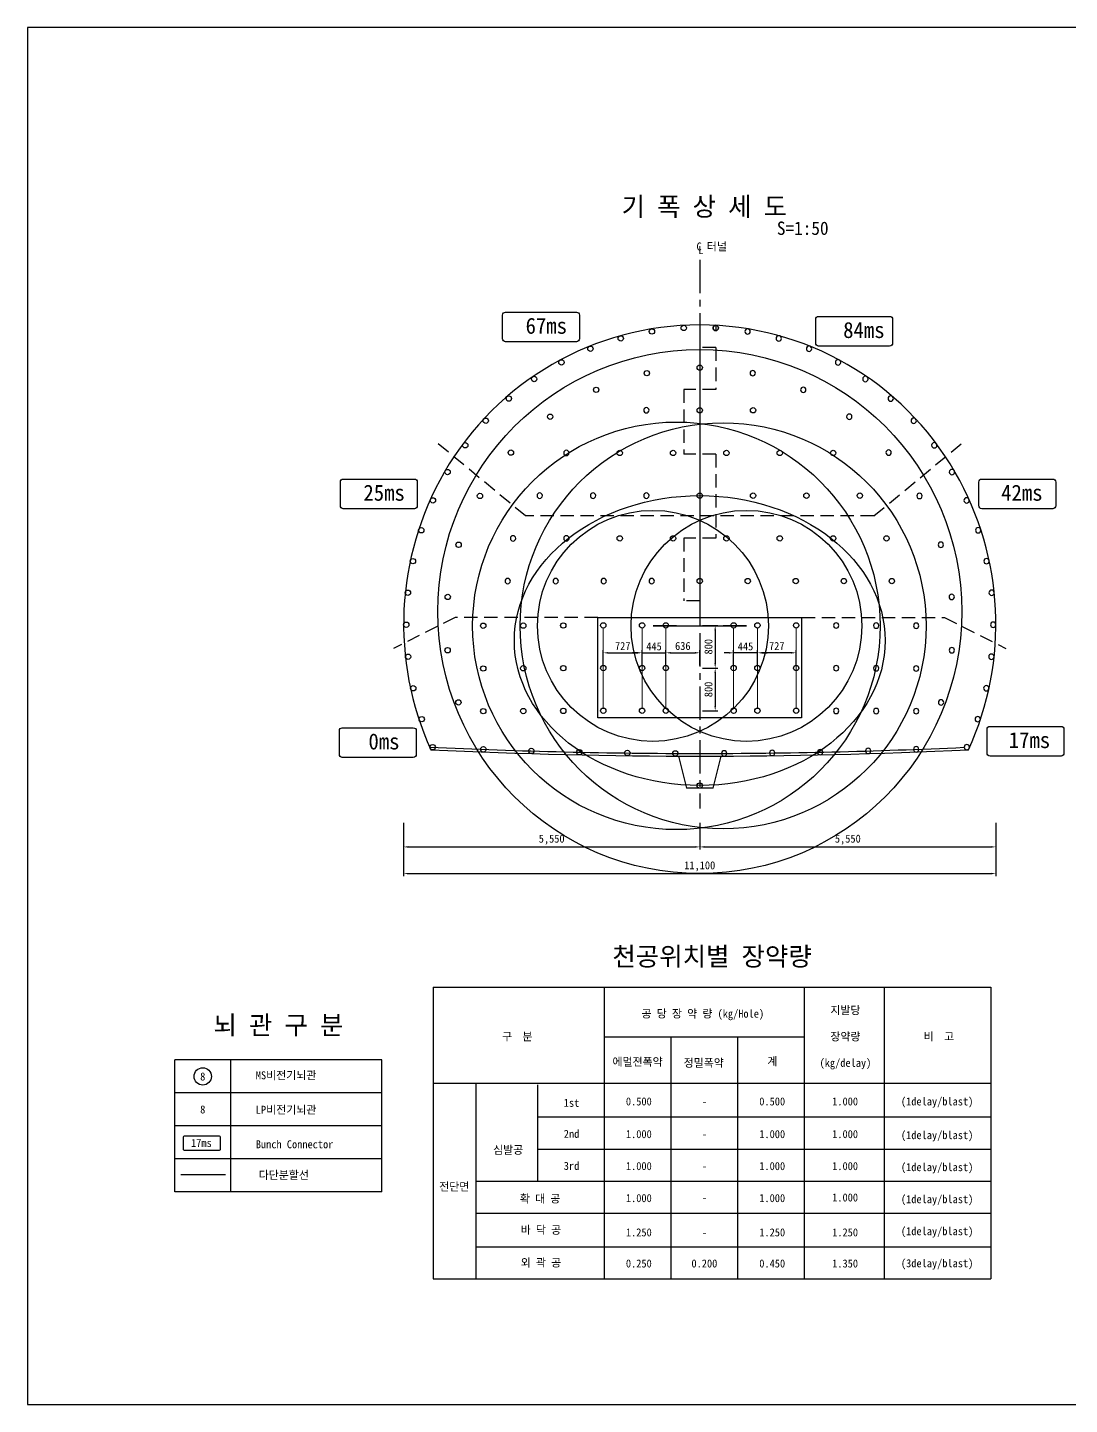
# Model space of a CAD drawing. Header units: millimetres. Extents: x -114429 to 52969, y -22900 to 28700.
# Drawn here: x -78350 to -58821, y -22900 to 2900 of the extents above; entities that cross this region are included whole.
import ezdxf
from ezdxf.enums import TextEntityAlignment as Align

# ---------------------------------------------------------------- set-up
doc = ezdxf.new("R2010")
doc.units = ezdxf.units.MM
doc.header["$LTSCALE"] = 500
doc.header["$PDMODE"] = 1
doc.linetypes.add('A-CENTR01', pattern=[2, 1.25, -0.25, 0.25, -0.25])
doc.linetypes.add('A-DASHD01', pattern=[0.75, 0.5, -0.25])
for name, color, linetype in [('CS-BLST', 4, 'Continuous'), ('CS-BLST-HIDL', 2, 'A-DASHD01'), ('CS-BLST-LIN1', 2, 'Continuous'), ('CS-BLST-LIN3', 2, 'Continuous'), ('CS-BLST-TEX1', 6, 'Continuous'), ('CS-CNTL', 1, 'A-CENTR01'), ('CS-DIMS', 1, 'Continuous'), ('CS-EXCV', 3, 'E-DIGLN01'), ('CS-MISC', 2, 'Continuous'), ('CS-TABL', 3, 'Continuous'), ('CS-TABL-LIN1', 4, 'Continuous'), ('CS-TABL-LIN2', 1, 'Continuous'), ('CS-TABL-TEX1', 6, 'Continuous'), ('CS-TABL-TEX2', 3, 'Continuous'), ('CS-TEX1', 6, 'Continuous'), ('CS-TEXT', 3, 'Continuous'), ('CX-PAPR', 2, 'Continuous')]:
    doc.layers.add(name, color=color, linetype=linetype)
doc.styles.get("Standard").update_dxf_attribs({"font": ''})
doc.styles.add('굴림체', font='')
doc.styles.get('Standard').set_extended_font_data('GulimChe')
doc.styles.get('굴림체').set_extended_font_data('GulimChe')
doc.linetypes.add('E-DIGLN01', pattern='A,0.9,-0.2,[19,kscals.shx,S=0.1,R=180,X=0,Y=0],0.9', length=2)
doc.dimstyles.new('DIM01-50', dxfattribs={"dimscale": 50, "dimtxt": 3, "dimasz": 1.8, "dimexe": 1, "dimexo": 1, "dimgap": 1, "dimtad": 1, "dimdec": 0, "dimzin": 9, "dimdsep": 46, "dimlunit": 6, "dimtxsty": '굴림체', "dimcen": 2.5, "dimclrt": 3, "dimadec": 4, "dimazin": 0, "dimtfac": 1, "dimtdec": 0, "dimtmove": 2, "dimatfit": 3, "dimfxl": 1, "dimtolj": 1, "dimtzin": 0, "dimarcsym": 0})

# ---------------------------------------------------------------- blocks, each defined once
blk = doc.blocks.new('*D373')
at = {"layer": 'CS-DIMS', "color": 0, "lineweight": -2, "transparency": 16777216}
for p, q in [((-71301, -12003), (-71301, -12503)), ((-65751, -12003), (-65751, -12503)), ((-71211, -12453), (-65841, -12453))]:
    blk.add_line(p, q, dxfattribs=at)
at = {"layer": 'CS-DIMS', "color": 0, "transparency": 16777216}
for points in [[(-71211, -12438), (-71211, -12468), (-71301, -12453)], [(-65841, -12438), (-65841, -12468), (-65751, -12453)]]:
    blk.add_solid(points, dxfattribs=at)
at = {"layer": 'Defpoints', "color": 0, "transparency": 16777216}
for p in [(-71301, -11953), (-65751, -11953), (-65751, -12453)]:
    blk.add_point(p, dxfattribs=at)
at = {"layer": 'CS-DIMS', "color": 3, "transparency": 16777216, "insert": (-68526, -12317), "char_height": 150, "attachment_point": 5, "style": '굴림체'}
blk.add_mtext('\\A1;5,550', dxfattribs=at)
blk = doc.blocks.new('*D374')
at = {"layer": 'CS-DIMS', "color": 0, "lineweight": -2, "transparency": 16777216}
for p, q in [((-65751, -12003), (-65751, -12503)), ((-60200, -12003), (-60200, -12503)), ((-65661, -12453), (-60290, -12453))]:
    blk.add_line(p, q, dxfattribs=at)
at = {"layer": 'CS-DIMS', "color": 0, "transparency": 16777216}
for points in [[(-65661, -12438), (-65661, -12468), (-65751, -12453)], [(-60290, -12438), (-60290, -12468), (-60200, -12453)]]:
    blk.add_solid(points, dxfattribs=at)
at = {"layer": 'Defpoints', "color": 0, "transparency": 16777216}
for p in [(-65751, -11953), (-60200, -11953), (-60200, -12453)]:
    blk.add_point(p, dxfattribs=at)
at = {"layer": 'CS-DIMS', "color": 3, "transparency": 16777216, "insert": (-62975, -12317), "char_height": 150, "attachment_point": 5, "style": '굴림체'}
blk.add_mtext('\\A1;5,550', dxfattribs=at)
blk = doc.blocks.new('*D375')
at = {"layer": 'CS-DIMS', "color": 0, "lineweight": -2, "transparency": 16777216}
for p, q in [((-71301, -12503), (-71301, -13003)), ((-60200, -12503), (-60200, -13003)), ((-71211, -12953), (-60290, -12953))]:
    blk.add_line(p, q, dxfattribs=at)
at = {"layer": 'CS-DIMS', "color": 0, "transparency": 16777216}
for points in [[(-71211, -12938), (-71211, -12968), (-71301, -12953)], [(-60290, -12938), (-60290, -12968), (-60200, -12953)]]:
    blk.add_solid(points, dxfattribs=at)
at = {"layer": 'Defpoints', "color": 0, "transparency": 16777216}
for p in [(-71301, -12453), (-60200, -12453), (-60200, -12953)]:
    blk.add_point(p, dxfattribs=at)
at = {"layer": 'CS-DIMS', "color": 3, "transparency": 16777216, "insert": (-65751, -12817), "char_height": 150, "attachment_point": 5, "style": '굴림체'}
blk.add_mtext('\\A1;11,100', dxfattribs=at)
blk = doc.blocks.new('*D616')
at = {"layer": 'CS-DIMS', "color": 0, "lineweight": -2, "transparency": 16777216}
for p, q in [((-65701, -9102), (-65411, -9102)), ((-65461, -9192), (-65461, -9812)), ((-65701, -9902), (-65411, -9902))]:
    blk.add_line(p, q, dxfattribs=at)
at = {"layer": 'CS-DIMS', "color": 0, "transparency": 16777216}
for points in [[(-65476, -9192), (-65446, -9192), (-65461, -9102)], [(-65476, -9812), (-65446, -9812), (-65461, -9902)]]:
    blk.add_solid(points, dxfattribs=at)
at = {"layer": 'Defpoints', "color": 0, "transparency": 16777216}
for p in [(-65751, -9102), (-65751, -9902), (-65461, -9902)]:
    blk.add_point(p, dxfattribs=at)
at = {"layer": 'CS-DIMS', "color": 3, "transparency": 16777216, "insert": (-65587, -9502), "char_height": 150, "attachment_point": 5, "rotation": 90, "style": '굴림체'}
blk.add_mtext('\\A1;800', dxfattribs=at)
blk = doc.blocks.new('*D617')
at = {"layer": 'CS-DIMS', "color": 0, "lineweight": -2, "transparency": 16777216}
for p, q in [((-65701, -8302), (-65411, -8302)), ((-65461, -8392), (-65461, -9012)), ((-65701, -9102), (-65411, -9102))]:
    blk.add_line(p, q, dxfattribs=at)
at = {"layer": 'CS-DIMS', "color": 0, "transparency": 16777216}
for points in [[(-65476, -8392), (-65446, -8392), (-65461, -8302)], [(-65476, -9012), (-65446, -9012), (-65461, -9102)]]:
    blk.add_solid(points, dxfattribs=at)
at = {"layer": 'Defpoints', "color": 0, "transparency": 16777216}
for p in [(-65751, -8302), (-65751, -9102), (-65461, -9102)]:
    blk.add_point(p, dxfattribs=at)
at = {"layer": 'CS-DIMS', "color": 3, "transparency": 16777216, "insert": (-65587, -8702), "char_height": 150, "attachment_point": 5, "rotation": 90, "style": '굴림체'}
blk.add_mtext('\\A1;800', dxfattribs=at)
blk = doc.blocks.new('*D618')
at = {"layer": 'CS-DIMS', "color": 0, "lineweight": -2, "transparency": 16777216}
for p, q in [((-67558, -9052), (-67558, -8766)), ((-66831, -9052), (-66831, -8766)), ((-67468, -8816), (-66921, -8816))]:
    blk.add_line(p, q, dxfattribs=at)
at = {"layer": 'CS-DIMS', "color": 0, "transparency": 16777216}
for points in [[(-67468, -8801), (-67468, -8831), (-67558, -8816)], [(-66921, -8801), (-66921, -8831), (-66831, -8816)]]:
    blk.add_solid(points, dxfattribs=at)
at = {"layer": 'Defpoints', "color": 0, "transparency": 16777216}
for p in [(-66831, -8816), (-67558, -9102), (-66831, -9102)]:
    blk.add_point(p, dxfattribs=at)
at = {"layer": 'CS-DIMS', "color": 3, "transparency": 16777216, "insert": (-67194, -8689), "char_height": 150, "attachment_point": 5, "style": '굴림체'}
blk.add_mtext('\\A1;727', dxfattribs=at)
blk = doc.blocks.new('*D619')
at = {"layer": 'CS-DIMS', "color": 0, "lineweight": -2, "transparency": 16777216}
for p, q in [((-66831, -9052), (-66831, -8766)), ((-66386, -9052), (-66386, -8766)), ((-66921, -8816), (-67011, -8816)), ((-66831, -8816), (-66386, -8816)), ((-66296, -8816), (-66206, -8816))]:
    blk.add_line(p, q, dxfattribs=at)
at = {"layer": 'CS-DIMS', "color": 0, "transparency": 16777216}
for points in [[(-66921, -8801), (-66921, -8831), (-66831, -8816)], [(-66296, -8801), (-66296, -8831), (-66386, -8816)]]:
    blk.add_solid(points, dxfattribs=at)
at = {"layer": 'Defpoints', "color": 0, "transparency": 16777216}
for p in [(-66386, -8816), (-66831, -9102), (-66386, -9102)]:
    blk.add_point(p, dxfattribs=at)
at = {"layer": 'CS-DIMS', "color": 3, "transparency": 16777216, "insert": (-66608, -8696), "char_height": 150, "attachment_point": 5, "style": '굴림체'}
blk.add_mtext('\\A1;445', dxfattribs=at)
blk = doc.blocks.new('*D620')
at = {"layer": 'CS-DIMS', "color": 0, "lineweight": -2, "transparency": 16777216}
for p, q in [((-66386, -9052), (-66386, -8766)), ((-65751, -9052), (-65751, -8766)), ((-66296, -8816), (-65841, -8816))]:
    blk.add_line(p, q, dxfattribs=at)
at = {"layer": 'CS-DIMS', "color": 0, "transparency": 16777216}
for points in [[(-66296, -8801), (-66296, -8831), (-66386, -8816)], [(-65841, -8801), (-65841, -8831), (-65751, -8816)]]:
    blk.add_solid(points, dxfattribs=at)
at = {"layer": 'Defpoints', "color": 0, "transparency": 16777216}
for p in [(-65751, -8816), (-66386, -9102), (-65751, -9102)]:
    blk.add_point(p, dxfattribs=at)
at = {"layer": 'CS-DIMS', "color": 3, "transparency": 16777216, "insert": (-66068, -8689), "char_height": 150, "attachment_point": 5, "style": '굴림체'}
blk.add_mtext('\\A1;636', dxfattribs=at)
blk = doc.blocks.new('*D621')
at = {"layer": 'CS-DIMS', "color": 0, "lineweight": -2, "transparency": 16777216}
for p, q in [((-64670, -9052), (-64670, -8766)), ((-63943, -9052), (-63943, -8766)), ((-64033, -8816), (-64580, -8816))]:
    blk.add_line(p, q, dxfattribs=at)
at = {"layer": 'CS-DIMS', "color": 0, "transparency": 16777216}
for points in [[(-64580, -8801), (-64580, -8831), (-64670, -8816)], [(-64033, -8801), (-64033, -8831), (-63943, -8816)]]:
    blk.add_solid(points, dxfattribs=at)
at = {"layer": 'Defpoints', "color": 0, "transparency": 16777216}
for p in [(-64670, -8816), (-64670, -9102), (-63943, -9102)]:
    blk.add_point(p, dxfattribs=at)
at = {"layer": 'CS-DIMS', "color": 3, "transparency": 16777216, "insert": (-64307, -8689), "char_height": 150, "attachment_point": 5, "style": '굴림체'}
blk.add_mtext('\\A1;727', dxfattribs=at)
blk = doc.blocks.new('*D622')
at = {"layer": 'CS-DIMS', "color": 0, "lineweight": -2, "transparency": 16777216}
for p, q in [((-65115, -9052), (-65115, -8766)), ((-64670, -9052), (-64670, -8766)), ((-65205, -8816), (-65295, -8816)), ((-64670, -8816), (-65115, -8816)), ((-64580, -8816), (-64490, -8816))]:
    blk.add_line(p, q, dxfattribs=at)
at = {"layer": 'CS-DIMS', "color": 0, "transparency": 16777216}
for points in [[(-65205, -8801), (-65205, -8831), (-65115, -8816)], [(-64580, -8801), (-64580, -8831), (-64670, -8816)]]:
    blk.add_solid(points, dxfattribs=at)
at = {"layer": 'Defpoints', "color": 0, "transparency": 16777216}
for p in [(-65115, -8816), (-65115, -9102), (-64670, -9102)]:
    blk.add_point(p, dxfattribs=at)
at = {"layer": 'CS-DIMS', "color": 3, "transparency": 16777216, "insert": (-64893, -8696), "char_height": 150, "attachment_point": 5, "style": '굴림체'}
blk.add_mtext('\\A1;445', dxfattribs=at)
blk = doc.blocks.new('bh')
at = {"layer": 'CS-BLST'}
blk.add_circle((0, 0), 50, dxfattribs=at)

msp = doc.modelspace()

# ---------------------------------------------------------------- linework, layer by layer
for p, q in [((-65750.5, -2721.5), (-65750.5, -8201.5)), ((-66626.1, -8310.6), (-65750.5, -8310.6)), ((-66188.3, -8310.6), (-66626.1, -8310.6)), ((-65750.5, -8310.6), (-64874.9, -8310.6)), ((-64874.9, -8310.6), (-65312.7, -8310.6))]:
    msp.add_line(p, q)
for centre, radius in [((-65749.5, -8043.4), 4909.6), ((-66188.3, -8310.6), 3818.8), ((-65312.7, -8310.6), 3804.9), ((-66628.1, -8310.6), 2164.1), ((-64874.9, -8310.6), 2164.1)]:
    msp.add_circle(centre, radius)
msp.add_ellipse((-65750.5, -8586.5), major_axis=(-3474.6, 0), ratio=0.7813959)
at = {"layer": 'CS-BLST'}
for centre in [(-66830.8, -8301.5), (-66386.1, -8301.5), (-65114.9, -8301.5), (-64670.2, -8301.5), (-63943.3, -8301.5), (-67557.7, -9101.5), (-66830.8, -9101.5), (-66386.1, -9101.5), (-65114.9, -9101.5), (-64670.2, -9101.5), (-63943.3, -9101.5), (-67557.7, -9901.5), (-66830.8, -9901.5), (-66386.1, -9901.5), (-65114.9, -9901.5), (-64670.2, -9901.5), (-63943.3, -9901.5), (-65750.5, -11301.5)]:
    msp.add_circle(centre, 50, dxfattribs=at)
at = {"layer": 'CS-BLST-HIDL'}
for p, q in [((-65750.5, -2671.5), (-65750.5, -2671.5)), ((-65750.5, -2671.5), (-65750.5, -2671.5)), ((-65750.5, -2671.5), (-65750.5, -3098)), ((-65450.5, -2671.5), (-65450.5, -2779.7)), ((-65450.5, -3098), (-65750.5, -3098)), ((-65450.5, -3098), (-65450.5, -3883.5)), ((-65450.5, -3883.5), (-66050.5, -3883.5)), ((-66050.5, -3883.5), (-66050.5, -5091.2)), ((-69015, -6252.5), (-70746.4, -4820.3)), ((-62486, -6252.5), (-60754.6, -4820.3)), ((-65450.5, -5091.2), (-66050.5, -5091.2)), ((-65450.5, -5091.2), (-65450.5, -6670.7)), ((-62486, -6252.5), (-69015, -6252.5)), ((-65450.5, -6670.7), (-66050.5, -6670.7)), ((-66050.5, -6670.7), (-66050.5, -7844.7)), ((-65750.5, -7844.7), (-66050.5, -7844.7)), ((-65750.5, -7844.7), (-65750.5, -8153.3)), ((-70337, -8153.3), (-71488.4, -8733.4)), ((-67663.2, -8153.3), (-70337, -8153.3)), ((-63837.8, -8153.3), (-61164, -8153.3)), ((-61164, -8153.3), (-60012.6, -8733.4))]:
    msp.add_line(p, q, dxfattribs=at)
at = {"layer": 'CS-BLST-HIDL', "const_width": 20}
msp.add_lwpolyline([(-75479.6, -18594.1), (-74635.5, -18594.1)], dxfattribs=at)
at = {"layer": 'CS-BLST-LIN1', "lineweight": 0}
for p, q in [((-67557.7, -8351.5), (-67557.7, -9851.5)), ((-66830.8, -8351.5), (-66830.8, -9851.5)), ((-66386.1, -8351.5), (-66386.1, -9851.5)), ((-65114.9, -8351.5), (-65114.9, -9851.5)), ((-64670.2, -8351.5), (-64670.2, -9851.5)), ((-63943.3, -8351.5), (-63943.3, -9851.5))]:
    msp.add_line(p, q, dxfattribs=at)
at = {"layer": 'CS-BLST-LIN3'}
for start, end in [(267.288661, 270), (270, 272.654575)]:
    msp.add_arc((-65750.5, 96292.9), 106994.4, start, end, dxfattribs=at)
at = {"layer": 'CS-CNTL'}
msp.add_line((-65750.5, -1449.8), (-65750.5, -11730.8), dxfattribs=at)
msp.add_line((-65750.5, -1449.8), (-65750.5, -11730.8), dxfattribs=at)
at = {"layer": 'CS-EXCV'}
for q in [(-65350.5, -10751.5), (-66000.5, -11351.5)]:
    msp.add_line((-65500.5, -11351.5), q, dxfattribs=at)
at = {"layer": 'CS-EXCV', "flags": 128}
msp.add_lwpolyline([(-60712.2, -10632.9, 0.2424339), (-60961.4, -5436.5, 0.2679492), (-65750.5, -2671.5, 0.2679492), (-70539.6, -5436.5, 0.2424339), (-70788.8, -10632.9)], format="xyb", dxfattribs=at)
msp.add_lwpolyline([(-66150.5, -10751.5), (-66000.5, -11351.5)], dxfattribs=at)
at = {"layer": 'CS-EXCV'}
msp.add_arc((-65750.5, 96292.9), 107044.4, 267.302261, 272.697739, dxfattribs=at)
at = {"layer": 'CS-MISC'}
msp.add_lwpolyline([(-67663.2, -8153.3), (-63846.4, -8153.3), (-63846.4, -10036.2), (-67663.2, -10036.2)], close=True, dxfattribs=at)
at = {"layer": 'CS-TABL'}
for points in [[(-69446.5, -2932.8), (-69446.5, -2487.4, -0.4142136), (-69391.7, -2432.5), (-68060, -2432.5, -0.4142136), (-68005.1, -2487.4), (-68005.1, -2932.8, -0.4142136), (-68060, -2987.7), (-69391.7, -2987.7, -0.4142136)], [(-63577.8, -3012.4), (-63577.8, -2567, -0.4142136), (-63522.9, -2512.1), (-62191.2, -2512.1, -0.4142136), (-62136.3, -2567), (-62136.3, -3012.4, -0.4142136), (-62191.2, -3067.3), (-63522.9, -3067.3, -0.4142136)], [(-72486.3, -6061.3), (-72486.3, -5615.9, -0.4142136), (-72431.4, -5561), (-71099.7, -5561, -0.4142136), (-71044.8, -5615.9), (-71044.8, -6061.3, -0.4142136), (-71099.7, -6116.2), (-72431.4, -6116.2, -0.4142136)], [(-60519.9, -6061.3), (-60519.9, -5615.9, -0.4142136), (-60465.1, -5561), (-59133.4, -5561, -0.4142136), (-59078.5, -5615.9), (-59078.5, -6061.3, -0.4142136), (-59133.4, -6116.2), (-60465.1, -6116.2, -0.4142136)], [(-72505.8, -10721.3), (-72505.8, -10275.9, -0.4142136), (-72451, -10221), (-71119.3, -10221, -0.4142136), (-71064.4, -10275.9), (-71064.4, -10721.3, -0.4142136), (-71119.3, -10776.2), (-72451, -10776.2, -0.4142136)], [(-60365.1, -10695.8), (-60365.1, -10250.4, -0.4142136), (-60310.2, -10195.5), (-58978.5, -10195.5, -0.4142136), (-58923.7, -10250.4), (-58923.7, -10695.8, -0.4142136), (-58978.5, -10750.7), (-60310.2, -10750.7, -0.4142136)], [(-75427, -18115.5), (-75427, -17892.8, -0.4142136), (-75399.5, -17865.4), (-74766.2, -17865.4, -0.4142136), (-74738.8, -17892.8), (-74738.8, -18115.5, -0.4142136), (-74766.2, -18143), (-75399.5, -18143, -0.4142136)]]:
    msp.add_lwpolyline(points, format="xyb", close=True, dxfattribs=at)
at = {"layer": 'CS-TABL-LIN1'}
for p, q in [((-70744.5, -15081.9), (-60294.5, -15081.9)), ((-70744.5, -15081.9), (-70744.5, -20545.7)), ((-67544.5, -15081.9), (-67544.5, -16881.9)), ((-67544.5, -15081.9), (-67544.5, -20545.7)), ((-60294.5, -15081.9), (-60294.5, -20545.7)), ((-71706.2, -16445.5), (-75589.1, -16445.5)), ((-75589.1, -18915.5), (-75589.1, -16445.5)), ((-71706.2, -18915.5), (-71706.2, -16445.5)), ((-70744.5, -16881.9), (-60294.5, -16881.9)), ((-71706.2, -18915.5), (-75589.1, -18915.5)), ((-70744.5, -20545.7), (-60294.5, -20545.7))]:
    msp.add_line(p, q, dxfattribs=at)
at = {"layer": 'CS-TABL-LIN2'}
for p, q in [((-63794.5, -15081.9), (-63794.5, -20545.7)), ((-62294.5, -15081.9), (-62294.5, -20545.7)), ((-67544.5, -16011), (-63794.5, -16011)), ((-66294.5, -16011), (-66294.5, -20545.7)), ((-65044.5, -16011), (-65044.5, -20545.7)), ((-74541.8, -18915.5), (-74541.8, -16445.5)), ((-69944.5, -16881.9), (-69944.5, -20545.7)), ((-68788.5, -16913.4), (-68788.5, -18713.4)), ((-71706.2, -17063), (-75589.1, -17063)), ((-68788.5, -17513.4), (-60294.5, -17513.4)), ((-71706.2, -17680.5), (-75589.1, -17680.5)), ((-71706.2, -18298), (-75589.1, -18298)), ((-68788.5, -18113.4), (-60294.5, -18113.4)), ((-69944.5, -18713.4), (-60294.5, -18713.4)), ((-69944.5, -19313.4), (-60294.5, -19313.4)), ((-69944.5, -19945.7), (-60294.5, -19945.7))]:
    msp.add_line(p, q, dxfattribs=at)
at = {"layer": 'CS-TEXT'}
msp.add_circle((-75065.5, -16754.2), 162.6, dxfattribs=at)
at = {"layer": 'CX-PAPR'}
msp.add_lwpolyline([(-78350, -22900), (-38550, -22900), (-38550, 2900), (-78350, 2900)], close=True, dxfattribs=at)

# ---------------------------------------------------------------- block references
for p, rotation in [((-66743.1, -3576.8), 192.1132726230017), ((-65750.5, -3471.5), 192.1132726230017), ((-67691.4, -3888.1), 204.2265452459731), ((-68553.4, -4391.4), 216.3398178689446), ((-69290.5, -5064.4), 228.4530904919159), ((-69870, -5877.1), 240.548954423213), ((-70269.3, -6792), 252.2898928481607), ((-70474.1, -7769), 264.0308312731083), ((-68307.7, -8304.1), 180.1981393184859), ((-69807.6, -8309.3), 180.1981393184859), ((-69057.7, -8306.7), 180.1981393184859), ((-70475.9, -8767.3), 275.7717696980559), ((-69807.6, -9109.3), 180.1981393184859), ((-69057.7, -9106.7), 180.1981393184859), ((-68307.7, -9104.1), 180.1981393184859), ((-70274.4, -9745), 287.5127081230037), ((-69807.6, -9909.3), 180.1981393184859), ((-69057.7, -9906.7), 180.1981393184859), ((-68307.7, -9904.1), 180.1981393184859), ((-70755.8, -10584.4), 357.8273778042189), ((-69806.7, -10624.6), 357.8273778042189), ((-68907.2, -10654.9), 358.3093302254068), ((-68007.5, -10677.7), 358.7912826465946), ((-67107.6, -10692.9), 359.2732350677824), ((-66207.7, -10700.5), 359.7551874889703)]:
    msp.add_blockref('bh', p, dxfattribs=dict(rotation=rotation))
at = {"xscale": -1}
for p, rotation in [((-64757.9, -3576.8), 167.8867275225221), ((-63809.6, -3888.1), 155.7734548995506), ((-62947.6, -4391.4), 143.6601822765793), ((-62210.5, -5064.4), 131.5469096536077), ((-68750.5, -5871.5), 359.9999999998511), ((-67750.5, -5871.5), 359.9999999998511), ((-66750.5, -5871.5), 359.9999999998511), ((-61631, -5877.1), 119.4510457223108), ((-61231.7, -6792), 107.7101072973631), ((-61026.9, -7769), 95.96916887241542), ((-63193.3, -8304.1), 179.8018606813419), ((-62443.3, -8306.7), 179.8018606813419), ((-61693.4, -8309.3), 179.8018606813419), ((-61025.1, -8767.3), 84.22823044746782), ((-63193.3, -9104.1), 179.8018606813419), ((-62443.3, -9106.7), 179.8018606813419), ((-61693.4, -9109.3), 179.8018606813419), ((-61226.6, -9745), 72.48729202252015), ((-63193.3, -9904.1), 179.8018606813419), ((-62443.3, -9906.7), 179.8018606813419), ((-61693.4, -9909.3), 179.8018606813419), ((-61694.3, -10624.6), 2.172622195788092), ((-60745.2, -10584.4), 2.172622195788092), ((-65293.3, -10700.5), 0.2448125110367716), ((-64393.4, -10692.9), 0.7267649322245617), ((-63493.5, -10677.7), 1.208717353412432), ((-62593.8, -10654.9), 1.690669774600222)]:
    msp.add_blockref('bh', p, dxfattribs=dict(at, rotation=rotation))
for p in [(-66750.5, -4271.5), (-68250.5, -5071.5), (-69250.5, -6671.5), (-68250.5, -6671.5), (-69350.5, -7471.5), (-68450.5, -7471.5), (-67550.5, -7471.5), (-66650.5, -7471.5)]:
    msp.add_blockref('bh', p, dxfattribs=at)
for p in [(-65750.5, -4271.5), (-64750.5, -4271.5), (-67250.5, -5071.5), (-66250.5, -5071.5), (-65250.5, -5071.5), (-64250.5, -5071.5), (-63250.5, -5071.5), (-65750.5, -5871.5), (-64750.5, -5871.5), (-63750.5, -5871.5), (-62750.5, -5871.5), (-67250.5, -6671.5), (-66250.5, -6671.5), (-65250.5, -6671.5), (-64250.5, -6671.5), (-63250.5, -6671.5), (-62250.5, -6671.5), (-65750.5, -7471.5), (-64850.5, -7471.5), (-63950.5, -7471.5), (-63050.5, -7471.5), (-62150.5, -7471.5), (-67557.7, -8301.5)]:
    msp.add_blockref('bh', p)
at = {"layer": 'CS-BLST-HIDL'}
for p, rotation in [((-66646.5, -2795.3), 189.4102826090598), ((-66050.4, -2729.7), 189.4102826090598), ((-65450.6, -2729.7), 189.4102826090598), ((-67799.5, -3119), 201.9568036691038), ((-67231.9, -2925.5), 195.6835431390818), ((-68342.6, -3373.3), 208.2300641991258), ((-68854.7, -3685.5), 214.5033247291479), ((-69329.5, -4051.7), 220.7765852591699), ((-69761.6, -4467.7), 227.0498457891919), ((-70145.6, -4928.3), 233.323106319214), ((-70476.9, -5428.2), 239.596366849236), ((-70752.3, -5960.9), 245.7132430011185), ((-70969.5, -6519.9), 251.819365151614), ((-71126, -7098.8), 257.9254873021094), ((-71220.1, -7691.1), 264.0316094526049), ((-71250.6, -8290.1), 270.1377316031005), ((-71217.2, -8888.8), 276.2438537535959), ((-71120.3, -9480.7), 282.3499759040914), ((-70961, -10058.9), 288.4560980545869)]:
    msp.add_blockref('bh', p, dxfattribs=dict(at, rotation=rotation))
at = {"layer": 'CS-BLST-HIDL', "xscale": -1}
for p, rotation in [((-65450.6, -2729.7), 170.5897173909402), ((-64854.5, -2795.3), 170.5897173909402), ((-64269.1, -2925.5), 164.3164568609183), ((-63701.5, -3119), 158.0431963308962), ((-63158.4, -3373.3), 151.7699358008742), ((-62646.3, -3685.5), 145.496675270852), ((-62171.5, -4051.7), 139.2234147408302), ((-61739.4, -4467.7), 132.9501542108081), ((-61355.4, -4928.3), 126.6768936807862), ((-61024.1, -5428.2), 120.403633150764), ((-60748.7, -5960.9), 114.2867569988816), ((-60531.5, -6519.9), 108.180634848386), ((-60375, -7098.8), 102.0745126978906), ((-60280.9, -7691.1), 95.96839054739507), ((-60250.4, -8290.1), 89.86226839689957), ((-60283.8, -8888.8), 83.75614624640406), ((-60380.7, -9480.7), 77.65002409590862), ((-60540, -10058.9), 71.54390194541311)]:
    msp.add_blockref('bh', p, dxfattribs=dict(at, rotation=rotation))

# ---------------------------------------------------------------- texts
at = {"layer": 'CS-BLST-TEX1', "style": '굴림체'}
for s, p in [('  67ms', (-68820.7, -2687.6)), ('  84ms', (-62868.1, -2767.2)), ('  25ms', (-71860.5, -5816)), (' 42ms', (-59810.3, -5816)), ('  17ms', (-59764.8, -10450.6)), ('  0ms', (-71863, -10476.1))]:
    msp.add_text(s, height=300, dxfattribs=at).set_placement(p, align=Align.MIDDLE_CENTER)
at = {"layer": 'CS-TABL-TEX1'}
for s, p in [('지발당', (-63019.7, -15588.5)), ('공 당 장 약 량 (kg/Hole)', (-65693.1, -15652.1)), ('구  분', (-69170.9, -16081.2)), ('장약량', (-63019.7, -16081.2)), ('비  고', (-61267.8, -16081.2)), ('에멀젼폭약', (-66915.9, -16553.8)), ('정밀폭약', (-65676, -16573.8)), ('계', (-64390.6, -16545.3)), ('(kg/delay)', (-63019.7, -16573.8)), ('1st', (-68153.8, -17322.3)), ('2nd', (-68153.8, -17903.9)), ('심발공', (-69341, -18205.4)), ('3rd', (-68153.8, -18503.9)), ('전단면', (-70352.2, -18894.3)), ('확 대 공', (-68742.2, -19118.4)), ('바 닥 공', (-68727, -19704.7)), ('외 곽 공', (-68727, -20318.3))]:
    msp.add_text(s, height=150, dxfattribs=at).set_placement(p, align=Align.CENTER)
at = {"layer": 'CS-TABL-TEX2', "style": '굴림체'}
for s, p in [('0.500', (-66892.3, -17296.7)), ('-', (-65663.6, -17296.7)), ('0.500', (-64392.3, -17296.7)), ('1.000', (-63026.1, -17296.7)), ('(1delay/blast)', (-61301.4, -17296.7)), ('1.000', (-66892.3, -17909.2)), ('1.000', (-64392.3, -17909.2)), ('1.000', (-63026.1, -17909.2)), ('(1delay/blast)', (-61301.4, -17928.3)), ('-', (-65663.6, -17909.2)), ('1.000', (-66892.3, -18508.3)), ('-', (-65663.6, -18508.3)), ('1.000', (-64392.3, -18508.3)), ('1.000', (-63026.1, -18508.3)), ('(1delay/blast)', (-61301.4, -18528.3)), ('1.000', (-66892.3, -19108.3)), ('-', (-65663.6, -19096.6)), ('1.000', (-64392.3, -19108.3)), ('1.000', (-63026.1, -19096.6)), ('(1delay/blast)', (-61301.4, -19128.3)), ('1.250', (-66892.3, -19750.3)), ('1.250', (-64392.3, -19750.3)), ('1.250', (-63026.1, -19750.3)), ('(1delay/blast)', (-61301.4, -19728.3)), ('-', (-65663.6, -19750.3)), ('0.250', (-66892.3, -20333.2)), ('0.200', (-65663.6, -20333.2)), ('0.450', (-64392.3, -20333.2)), ('1.350', (-63026.1, -20333.2)), ('(3delay/blast)', (-61301.4, -20329))]:
    msp.add_text(s, height=150, dxfattribs=at).set_placement(p, align=Align.CENTER)
at = {"layer": 'CS-TEX1', "style": '굴림체'}
for s, p in [('기 폭 상 세 도', (-65664.9, -450.4)), ('천공위치별 장약량', (-65519.5, -14501.4)), ('뇌 관 구 분', (-73647.6, -15788.1))]:
    msp.add_text(s, height=350, dxfattribs=at).set_placement(p, align=Align.MIDDLE)
at = {"layer": 'CS-TEXT', "style": '굴림체'}
for s, height, p in [('S=1:50', 250, (-64305.4, -985.2)), ('C 터널', 150, (-65811.8, -1277.2)), ('L', 150, (-65774.4, -1344.7)), ('MS비전기뇌관', 150, (-74071.5, -16807.1)), ('LP비전기뇌관', 150, (-74071.4, -17453.8)), ('Bunch Connector', 150, (-74071.4, -18099.7))]:
    msp.add_text(s, height=height, dxfattribs=at).set_placement(p)
for p in [(-75065.5, -16754.2), (-75065.5, -17371.7)]:
    msp.add_text('8', height=150, dxfattribs=at).set_placement(p, align=Align.MIDDLE_CENTER)
msp.add_text('17ms', height=150, dxfattribs=at).set_placement((-75091, -18001.1), align=Align.MIDDLE)
msp.add_text('다단분할선', height=150, dxfattribs=at).set_placement((-73546.1, -18676.2), align=Align.CENTER)

# ---------------------------------------------------------------- dimensions: what is measured, and where the dimension line sits
at = {"layer": 'CS-DIMS'}
for base, p1, p2, angle, picture, middle in [((-65460.6, -9101.5), (-65750.5, -8301.5), (-65750.5, -9101.5), 90, '*D617', (-65587.3, -8701.5)), ((-64670.2, -8815.8), (-63943.3, -9101.5), (-64670.2, -9101.5), 180, '*D621', (-64306.8, -8688.9)), ((-65460.6, -9901.5), (-65750.5, -9101.5), (-65750.5, -9901.5), 90, '*D616', (-65587.3, -9501.5))]:
    dim = msp.add_linear_dim(base=base, p1=p1, p2=p2, angle=angle, dimstyle='DIM01-50', dxfattribs=at)
    dim.commit()
    dim.dimension.update_dxf_attribs({"geometry": picture, "text_midpoint": middle})
for base, p1, p2, picture, middle in [((-66830.8, -8815.8), (-67557.7, -9101.5), (-66830.8, -9101.5), '*D618', (-67194.2, -8688.9)), ((-65750.5, -8815.8), (-66386.1, -9101.5), (-65750.5, -9101.5), '*D620', (-66068.3, -8689.1)), ((-65750.5, -12453), (-71300.6, -11953), (-65750.5, -11953), '*D373', (-68525.5, -12316.9)), ((-60200.4, -12453), (-65750.5, -11953), (-60200.4, -11953), '*D374', (-62975.5, -12316.9)), ((-60200.4, -12953), (-71300.6, -12453), (-60200.4, -12453), '*D375', (-65750.5, -12816.8))]:
    dim = msp.add_linear_dim(base=base, p1=p1, p2=p2, dimstyle='DIM01-50', dxfattribs=at)
    dim.commit()
    dim.dimension.update_dxf_attribs({"geometry": picture, "text_midpoint": middle})
dim = msp.add_linear_dim(base=(-66386.1, -8815.8), p1=(-66830.8, -9101.5), p2=(-66386.1, -9101.5), dimstyle='DIM01-50', dxfattribs=at)
dim.commit()
dim.dimension.update_dxf_attribs({"geometry": '*D619', "text_midpoint": (-66608.4, -8695.9), "dimtype": 160})
dim = msp.add_linear_dim(base=(-65114.9, -8815.8), p1=(-64670.2, -9101.5), p2=(-65114.9, -9101.5), angle=180, dimstyle='DIM01-50', dxfattribs=at)
dim.commit()
dim.dimension.update_dxf_attribs({"geometry": '*D622', "text_midpoint": (-64892.6, -8695.9), "dimtype": 160})

doc.saveas('drawing.dxf')
